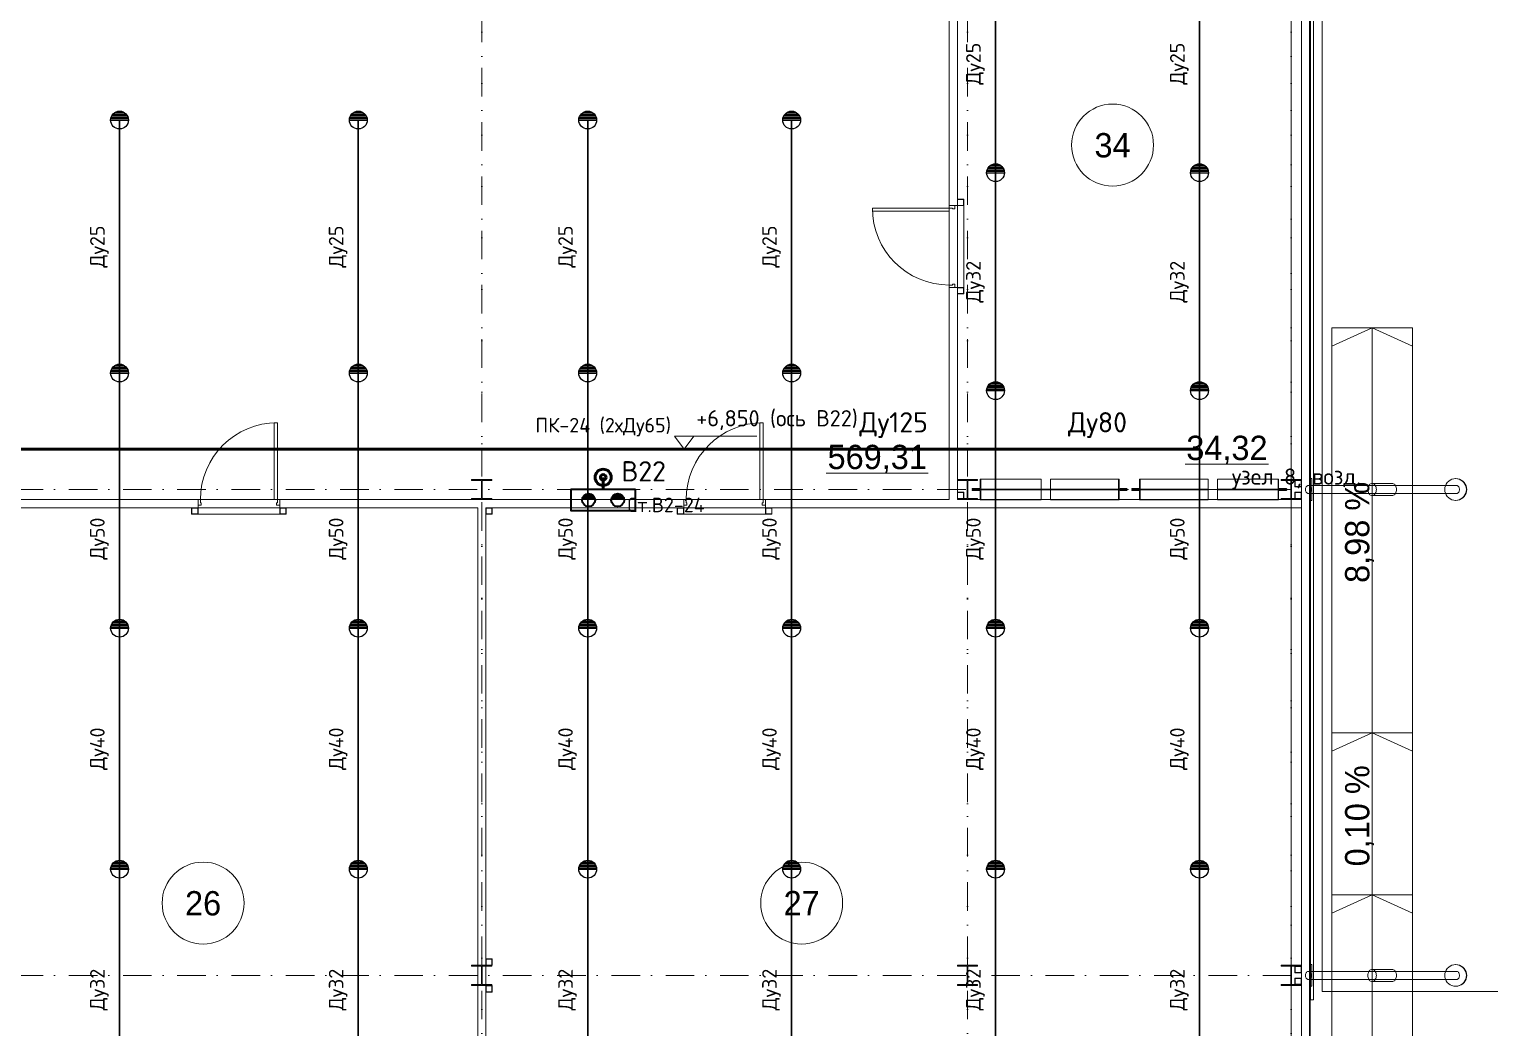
# Model space of a CAD drawing. Header units: millimetres. Extents: x 0 to 2118900, y -20000 to 84100.
# Drawn here: x 890410 to 908452, y 29354 to 41684 of the extents above; entities that cross this region are included whole.
import ezdxf
from ezdxf.enums import TextEntityAlignment as Align

# ---------------------------------------------------------------- set-up
doc = ezdxf.new("R2010")
doc.units = ezdxf.units.MM
doc.linetypes.add('Dot & Dashed', pattern=[670.277762, 352.777767, -176.388884, 0, -141.111112])
doc.linetypes.add('Крупный пунктир', pattern=[634.99999, 0, -634.99999])
for name, color, linetype, lineweight in [('АР_подоснова', 8, 'Continuous', 13), ('ПТ_В2', 3, 'Continuous', 50), ('ПТ_В22', 6, 'Continuous', 50), ('ПТ_В22_расп', 6, 'Continuous', 30), ('ПТ_оросители', 7, 'Continuous', 25), ('ПТ_ПК', 30, 'Continuous', 35), ('ПТ_текст', 7, 'Continuous', 18)]:
    doc.layers.add(name, color=color, linetype=linetype, lineweight=lineweight)
doc.styles.add('АР_текст_1', font='arial.ttf')
doc.styles.add('АР_текст_2', font='ARIALN.TTF')
doc.styles.add('ПТ', font='isocpeur.ttf')

# ---------------------------------------------------------------- blocks, each defined once
blk = doc.blocks.new('Перекрытие_1101', base_point=(98125, 40125))
at = {"color": 0, "linetype": 'Continuous', "lineweight": -2, "flags": 128}
blk.add_lwpolyline([(98125, 40125), (51875, 40125), (51875, 29425), (46123, 29425), (46123, 40125), (-125, 40125), (-125, -125), (46125, -125), (46125, 10575), (51875, 10575), (51875, -125), (98125, -125)], close=True, dxfattribs=at)
blk = doc.blocks.new('Стена_610', base_point=(88000, 11775))
at = {"color": 0, "linetype": 'Continuous', "lineweight": -2, "flags": 128}
for points in [[(87950, 11775), (87950, 6125)], [(88050, 6125), (88050, 11775)], [(87950, 6125), (88050, 6125)]]:
    blk.add_lwpolyline(points, dxfattribs=at)
blk = doc.blocks.new('Однопольная Дверь 270')
at = {"color": 0, "linetype": 'Continuous', "lineweight": -2}
for p, q in [((435, 0), (435, 950)), ((435, 950), (475, 950)), ((475, 950), (475, 0)), ((-475, 0), (-505, 0)), ((-505, 0), (-505, -70)), ((-505, 0), (-505, -70)), ((-505, 0), (-505, -70)), ((-475, -40), (-475, 0)), ((475, 0), (435, 0)), ((505, 0), (475, 0)), ((475, 0), (475, -40)), ((505, -70), (505, 0)), ((505, 0), (505, -70)), ((505, 0), (505, -70)), ((-505, -70), (-465, -70)), ((-505, -70), (-505, -100)), ((-465, -40), (-475, -40)), ((-465, -70), (-465, -40)), ((475, -40), (465, -40)), ((465, -40), (465, -70)), ((465, -70), (505, -70)), ((505, -70), (505, -100))]:
    blk.add_line(p, q, dxfattribs=at)
blk.add_arc((475, 0), 950, 90, 180, dxfattribs=at)
blk = doc.blocks.new('Стена_710', base_point=(93825, 28225))
at = {"color": 0, "linetype": 'Continuous', "lineweight": -2}
for p, q in [((93775, 28125), (93775, 28115)), ((93775, 28115), (93875, 28115)), ((93875, 28115), (93875, 28125)), ((93775, 25505), (93845, 25505)), ((93845, 25505), (93875, 25505)), ((93775, 24495), (93845, 24495)), ((93845, 24495), (93875, 24495)), ((93775, 15505), (93845, 15505)), ((93845, 15505), (93875, 15505)), ((93775, 14495), (93845, 14495)), ((93845, 14495), (93875, 14495))]:
    blk.add_line(p, q, dxfattribs=at)
at = {"color": 0, "linetype": 'Continuous', "lineweight": -2, "flags": 128}
for points in [[(93875, 28125), (93775, 28125)], [(93775, 28115), (93775, 25505)], [(93875, 25505), (93875, 28115)], [(93775, 24495), (93775, 15505)], [(93875, 20050), (93875, 24495)], [(93875, 15505), (93875, 19950)], [(93775, 14495), (93775, 11875)], [(93875, 11875), (93875, 14495)]]:
    blk.add_lwpolyline(points, dxfattribs=at)
at = {"color": 0, "linetype": 'Continuous', "lineweight": -2, "xscale": -1, "zscale": 1000, "rotation": 90}
blk.add_blockref('Однопольная Дверь 270', (93775, 25000), dxfattribs=at)
at = {"color": 0, "linetype": 'Continuous', "lineweight": -2, "zscale": 1000, "rotation": 90}
blk.add_blockref('Однопольная Дверь 270', (93775, 15000), dxfattribs=at)
blk = doc.blocks.new('Стена_420', base_point=(88000, 5875))
at = {"color": 0, "linetype": 'Continuous', "lineweight": -2, "flags": 128}
for points in [[(87950, 5875), (87950, 125)], [(88050, 5875), (87950, 5875)], [(88050, 125), (88050, 5875)], [(87950, 125), (88050, 125)]]:
    blk.add_lwpolyline(points, dxfattribs=at)
blk = doc.blocks.new('Конструктор Кровли 27')
at = {"color": 0, "linetype": 'Continuous', "lineweight": -2, "flags": 128}
blk.add_lwpolyline([(0, 46123), (0, 0), (40000, 0), (40000, 46125), (29425, 46125), (29425, 51875), (40000, 51875), (40000, 98000), (0, 98000), (0, 51875), (10575, 51875), (10575, 46123)], close=True, dxfattribs=at)
blk = doc.blocks.new('Колонна SHS ГК 271')
at = {"color": 0, "linetype": 'Continuous', "lineweight": -2}
for p, q in [((40, 40), (-40, 40)), ((-40, 40), (-40, -40)), ((-36.4, -36.4), (-36.4, 36.4)), ((-36.4, 36.4), (36.4, 36.4)), ((36.4, 36.4), (36.4, -36.4)), ((40, -40), (40, 40)), ((-40, -40), (40, -40)), ((36.4, -36.4), (-36.4, -36.4))]:
    blk.add_line(p, q, dxfattribs=at)
blk = doc.blocks.new('Труба Квадратного Сечения ГК SHS 270')
at = {"color": 0, "linetype": 'Continuous', "lineweight": -2}
for p, q in [((505, 40), (0, 40)), ((0, 40), (0, 0)), ((0, 0), (0, -40)), ((1010, 40), (505, 40)), ((1010, 0), (1010, 40)), ((1010, -40), (1010, 0)), ((0, -40), (505, -40)), ((505, -40), (1010, -40))]:
    blk.add_line(p, q, dxfattribs=at)
blk = doc.blocks.new('Кладовая_26_26', base_point=(84662, 6873))
at = {"color": 0, "linetype": 'Continuous', "lineweight": -2}
blk.add_line((86726, 341), (87755, 341), dxfattribs=at)
for start, end in [(0, 180), (180, 0)]:
    blk.add_arc((84558, 6893), 506, start, end, dxfattribs=at)
at = {"color": 0, "lineweight": -2, "style": 'АР_текст_1'}
for tag, p in [('ROOM_NUMBER', (84558, 6891)), ('ROOM_AREA', (87241, 540))]:
    blk.add_attdef(tag, text='', height=300, dxfattribs=at).set_placement(p, align=Align.MIDDLE_CENTER)
blk = doc.blocks.new('Кладовая_27_27', base_point=(92338, 6792))
at = {"color": 0, "linetype": 'Continuous', "lineweight": -2}
blk.add_line((96372, 260), (97600, 260), dxfattribs=at)
for start, end in [(0, 180), (180, 0)]:
    blk.add_arc((91952, 6893), 506, start, end, dxfattribs=at)
at = {"color": 0, "lineweight": -2, "style": 'АР_текст_1'}
for tag, p in [('ROOM_NUMBER', (91952, 6893)), ('ROOM_AREA', (96986, 460))]:
    blk.add_attdef(tag, text='', height=300, dxfattribs=at).set_placement(p, align=Align.MIDDLE_CENTER)
blk = doc.blocks.new('Техническое помещение_34_34', base_point=(95908, 16000))
at = {"color": 0, "linetype": 'Continuous', "lineweight": -2}
blk.add_line((96690, 12314), (97720, 12314), dxfattribs=at)
for start, end in [(0, 180), (180, 0)]:
    blk.add_arc((95792, 16253), 506, start, end, dxfattribs=at)
at = {"color": 0, "lineweight": -2, "style": 'АР_текст_1'}
for tag, p in [('ROOM_NUMBER', (95792, 16251)), ('ROOM_AREA', (97205, 12514))]:
    blk.add_attdef(tag, text='', height=300, dxfattribs=at).set_placement(p, align=Align.MIDDLE_CENTER)
blk = doc.blocks.new('Холл_37_39', base_point=(73310, 16745))
at = {"color": 0, "linetype": 'Continuous', "lineweight": -2}
blk.add_line((92256, 12203), (93514, 12203), dxfattribs=at)
at = {"color": 0, "lineweight": -2, "style": 'АР_текст_1'}
for tag, p in [('ROOM_NUMBER', (73310, 15496)), ('ROOM_AREA', (92885, 12402))]:
    blk.add_attdef(tag, text='', height=300, dxfattribs=at).set_placement(p, align=Align.MIDDLE_CENTER)
blk = doc.blocks.new('Морф_910')
at = {"color": 0, "linetype": 'Continuous', "lineweight": -2, "flags": 128}
for points in [[(95266, 12004), (94679, 12004)], [(94679, 12004), (94679, 11996)], [(94679, 11996), (95266, 11996)], [(95266, 11996), (95266, 12004)]]:
    blk.add_lwpolyline(points, dxfattribs=at)
blk = doc.blocks.new('Стена_701', base_point=(98225, 5997))
at = {"color": 0, "linetype": 'Continuous', "lineweight": -2, "flags": 128}
for points in [[(98225, 5997), (98225, -225)], [(98235, 5997), (98225, 5997)], [(98235, -225), (98235, 5997)], [(98225, -225), (98235, -225)]]:
    blk.add_lwpolyline(points, dxfattribs=at)
blk = doc.blocks.new('Стена_711', base_point=(98225, 5997))
at = {"color": 0, "linetype": 'Continuous', "lineweight": -2, "flags": 128}
for points in [[(98225, 5997), (98225, -235)], [(98235, 5997), (98225, 5997)], [(98235, -235), (98235, 5997)], [(98225, -235), (98235, -235)]]:
    blk.add_lwpolyline(points, dxfattribs=at)
blk = doc.blocks.new('Стена_720', base_point=(98225, 6002))
at = {"color": 0, "linetype": 'Continuous', "lineweight": -2, "flags": 128}
for points in [[(98235, 11998), (98225, 11998)], [(98225, 11998), (98225, 6002)], [(98235, 6002), (98235, 11998)], [(98225, 6002), (98235, 6002)]]:
    blk.add_lwpolyline(points, dxfattribs=at)
blk = doc.blocks.new('Стена_730', base_point=(98225, 6002))
at = {"color": 0, "linetype": 'Continuous', "lineweight": -2, "flags": 128}
for points in [[(98235, 11998), (98225, 11998)], [(98225, 11998), (98225, 6002)], [(98235, 6002), (98235, 11998)], [(98225, 6002), (98235, 6002)]]:
    blk.add_lwpolyline(points, dxfattribs=at)
blk = doc.blocks.new('Стена_740', base_point=(98225, 17998))
at = {"color": 0, "linetype": 'Continuous', "lineweight": -2, "flags": 128}
for points in [[(98225, 17998), (98225, 12002)], [(98235, 17998), (98225, 17998)], [(98235, 12002), (98235, 17998)], [(98225, 12002), (98235, 12002)]]:
    blk.add_lwpolyline(points, dxfattribs=at)
blk = doc.blocks.new('Стена_750', base_point=(98225, 17998))
at = {"color": 0, "linetype": 'Continuous', "lineweight": -2, "flags": 128}
for points in [[(98225, 17998), (98225, 12002)], [(98235, 17998), (98225, 17998)], [(98235, 12002), (98235, 17998)], [(98225, 12002), (98235, 12002)]]:
    blk.add_lwpolyline(points, dxfattribs=at)
blk = doc.blocks.new('Стена_840', base_point=(51775, 11775))
at = {"color": 0, "linetype": 'Continuous', "lineweight": -2}
for p, q in [((84495, 11875), (84495, 11805)), ((84495, 11805), (84495, 11775)), ((85505, 11875), (85505, 11805)), ((85505, 11805), (85505, 11775)), ((90495, 11875), (90495, 11805)), ((90495, 11805), (90495, 11775)), ((91505, 11875), (91505, 11805)), ((91505, 11805), (91505, 11775))]:
    blk.add_line(p, q, dxfattribs=at)
at = {"color": 0, "linetype": 'Continuous', "lineweight": -2, "flags": 128}
for points in [[(84495, 11875), (79505, 11875)], [(82050, 11775), (84495, 11775)], [(90495, 11875), (85505, 11875)], [(85505, 11775), (87950, 11775)], [(88050, 11775), (90495, 11775)], [(93775, 11875), (91505, 11875)], [(91505, 11775), (98125, 11775)], [(98125, 11875), (93875, 11875)]]:
    blk.add_lwpolyline(points, dxfattribs=at)
at = {"color": 0, "linetype": 'Continuous', "lineweight": -2, "zscale": 1000}
for p in [(85000, 11875), (91000, 11875)]:
    blk.add_blockref('Однопольная Дверь 270', p, dxfattribs=at)
blk = doc.blocks.new('Колонна Универсальная 270')
at = {"color": 0, "linetype": 'Continuous', "lineweight": -2}
for p, q in [((125, 125), (-125, 125)), ((-125, 125), (-125, 113)), ((-125, 113), (-4, 113)), ((-4, 113), (-4, -113)), ((4, -113), (4, 113)), ((4, 113), (125, 113)), ((125, 113), (125, 125)), ((-4, -113), (-125, -113)), ((-125, -113), (-125, -125)), ((-125, -125), (125, -125)), ((125, -113), (4, -113)), ((125, -125), (125, -113))]:
    blk.add_line(p, q, dxfattribs=at)
blk = doc.blocks.new('Двутавp К 26020-83 27_40')
at = {"color": 0, "linetype": 'Крупный пунктир', "lineweight": -2}
blk.add_line((0, 0), (39750, 0), dxfattribs=at)
blk = doc.blocks.new('Морф_511')
at = {"color": 0, "linetype": 'Continuous', "lineweight": -2, "flags": 128}
for points in [[(96128, 12127), (96126, 12123), (96126, 12025), (96123, 12016)], [(96133, 12129), (96131, 12129), (96128, 12127)], [(96133, 12004), (96133, 12129)], [(96133, 12129), (96973, 12129)], [(96973, 12004), (96973, 12129)], [(96031, 12010), (96029, 12006), (96029, 12004)], [(96029, 12004), (96133, 12004)], [(96123, 12016), (96115, 12012), (96034, 12012), (96031, 12010)], [(96133, 12004), (96973, 12004)]]:
    blk.add_lwpolyline(points, dxfattribs=at)
blk = doc.blocks.new('Морф_520')
at = {"color": 0, "linetype": 'Continuous', "lineweight": -2, "flags": 128}
for points in [[(97090, 12004), (97090, 12129)], [(97837, 12129), (97090, 12129)], [(97837, 12129), (97838, 12129), (97842, 12127)], [(97837, 12004), (97837, 12129)], [(97842, 12127), (97844, 12122), (97844, 12025), (97847, 12016)], [(97837, 12004), (97090, 12004)], [(97944, 12004), (97837, 12004)], [(97847, 12016), (97855, 12012), (97938, 12012), (97942, 12010)], [(97942, 12010), (97944, 12005), (97944, 12004)]]:
    blk.add_lwpolyline(points, dxfattribs=at)
blk = doc.blocks.new('Морф_530')
at = {"color": 0, "linetype": 'Continuous', "lineweight": -2, "flags": 128}
for points in [[(96029, 11996), (96133, 11996)], [(96031, 11990), (96029, 11995), (96029, 11996)], [(96123, 11984), (96115, 11988), (96034, 11988), (96031, 11990)], [(96128, 11873), (96126, 11878), (96126, 11975), (96123, 11984)], [(96133, 11996), (96973, 11996)], [(96133, 11996), (96133, 11871)], [(96973, 11996), (96973, 11871)], [(96133, 11871), (96131, 11871), (96128, 11873)], [(96133, 11871), (96973, 11871)]]:
    blk.add_lwpolyline(points, dxfattribs=at)
blk = doc.blocks.new('Морф_540')
at = {"color": 0, "linetype": 'Continuous', "lineweight": -2, "flags": 128}
for points in [[(97837, 11996), (97090, 11996)], [(97090, 11996), (97090, 11871)], [(97944, 11996), (97837, 11996)], [(97837, 11996), (97837, 11871)], [(97842, 11873), (97844, 11877), (97844, 11975), (97847, 11984)], [(97847, 11984), (97855, 11988), (97938, 11988), (97942, 11990)], [(97942, 11990), (97944, 11994), (97944, 11996)], [(97837, 11871), (97090, 11871)], [(97837, 11871), (97838, 11871), (97842, 11873)]]:
    blk.add_lwpolyline(points, dxfattribs=at)
blk = doc.blocks.new('Морф_550')
at = {"color": 0, "linetype": 'Continuous', "lineweight": -2, "flags": 128}
for points in [[(95027, 12004), (95027, 12129)], [(95867, 12129), (95027, 12129)], [(95867, 12004), (95867, 12129)], [(95867, 12129), (95869, 12129), (95872, 12127)], [(95872, 12127), (95874, 12123), (95874, 12025), (95877, 12016)], [(95867, 12004), (95027, 12004)], [(95971, 12004), (95867, 12004)], [(95877, 12016), (95885, 12012), (95966, 12012), (95969, 12010)], [(95969, 12010), (95971, 12006), (95971, 12004)]]:
    blk.add_lwpolyline(points, dxfattribs=at)
blk = doc.blocks.new('Морф_560')
at = {"color": 0, "linetype": 'Continuous', "lineweight": -2, "flags": 128}
for points in [[(94158, 12127), (94156, 12123), (94156, 12025), (94153, 12016)], [(94163, 12129), (94162, 12129), (94158, 12127)], [(94163, 12004), (94163, 12129)], [(94163, 12129), (94910, 12129)], [(94910, 12004), (94910, 12129)], [(94058, 12010), (94056, 12006), (94056, 12004)], [(94056, 12004), (94163, 12004)], [(94153, 12016), (94145, 12012), (94062, 12012), (94058, 12010)], [(94163, 12004), (94910, 12004)]]:
    blk.add_lwpolyline(points, dxfattribs=at)
blk = doc.blocks.new('Морф_570')
at = {"color": 0, "linetype": 'Continuous', "lineweight": -2, "flags": 128}
for points in [[(95867, 11996), (95027, 11996)], [(95027, 11996), (95027, 11871)], [(95867, 11996), (95867, 11871)], [(95971, 11996), (95867, 11996)], [(95872, 11873), (95874, 11878), (95874, 11975), (95877, 11984)], [(95877, 11984), (95885, 11988), (95966, 11988), (95969, 11990)], [(95969, 11990), (95971, 11995), (95971, 11996)], [(95867, 11871), (95027, 11871)], [(95867, 11871), (95869, 11871), (95872, 11873)]]:
    blk.add_lwpolyline(points, dxfattribs=at)
blk = doc.blocks.new('Морф_580')
at = {"color": 0, "linetype": 'Continuous', "lineweight": -2, "flags": 128}
for points in [[(94058, 11990), (94056, 11995), (94056, 11996)], [(94056, 11996), (94163, 11996)], [(94153, 11984), (94145, 11988), (94062, 11988), (94058, 11990)], [(94158, 11873), (94156, 11878), (94156, 11975), (94153, 11984)], [(94163, 11996), (94910, 11996)], [(94163, 11996), (94163, 11871)], [(94910, 11996), (94910, 11871)], [(94163, 11871), (94162, 11871), (94158, 11873)], [(94163, 11871), (94910, 11871)]]:
    blk.add_lwpolyline(points, dxfattribs=at)
blk = doc.blocks.new('Стена_980', base_point=(98125, 40125))
at = {"color": 0, "linetype": 'Continuous', "lineweight": -2, "flags": 128}
for points in [[(98225, -125), (98225, 40225)], [(98125, 19950), (98125, 11875)], [(98125, 11775), (98125, -125)]]:
    blk.add_lwpolyline(points, dxfattribs=at)
blk = doc.blocks.new('Стена_1030', base_point=(98235, 34200))
at = {"color": 0, "linetype": 'Continuous', "lineweight": -2}
blk.add_line((98236, 34200), (98236, 5700), dxfattribs=at)
at = {"color": 0, "linetype": 'Continuous', "lineweight": -2, "flags": 128}
for points in [[(98235, 34200), (98235, 5700)], [(98275, 5700), (98275, 34200)], [(98235, 5700), (98236, 5700)], [(98236, 5700), (98275, 5700)]]:
    blk.add_lwpolyline(points, dxfattribs=at)
blk = doc.blocks.new('Крыша_1', base_point=(0, 0))
at = {"color": 0, "linetype": 'Continuous', "lineweight": -2, "flags": 128}
blk.add_lwpolyline([(98000, 40000), (98000, 0)], dxfattribs=at)
blk = doc.blocks.new('Стандартный Маркер Сетки_41')
at = {"color": 0, "linetype": 'Dot & Dashed', "lineweight": -2}
blk.add_line((0, 0), (55187, 0), dxfattribs=at)
at = {"color": 0, "lineweight": -2, "style": 'АР_текст_1'}
blk.add_attdef('AC_MarkerText_1', text='', height=300, rotation=90, dxfattribs=at).set_placement((55368, -69), align=Align.TOP_CENTER)
blk = doc.blocks.new('Пандус Прямой 27_40')
at = {"color": 0, "linetype": 'Continuous', "lineweight": -2}
for p, q in [((0, -500), (0, 500)), ((0, 500), (12000, 500)), ((5000, 0), (4771, 500)), ((5000, 500), (5000, -500)), ((7000, 0), (6771, 500)), ((7000, 500), (7000, -500)), ((12000, 0), (11771, 500)), ((12000, -500), (12000, 500)), ((0, 0), (12000, 0)), ((4771, -500), (5000, 0)), ((6771, -500), (7000, 0)), ((11771, -500), (12000, 0)), ((0, -500), (12000, -500))]:
    blk.add_line(p, q, dxfattribs=at)
at = {"color": 0, "linetype": 'Continuous', "lineweight": -2, "flags": 128}
blk.add_lwpolyline([(42, 0, 1), (-42, 0, 1)], format="xyb", close=True, dxfattribs=at)
at = {"color": 0, "linetype": 'Continuous', "lineweight": -2, "style": 'АР_текст_2'}
for tag, p in [('transitionPercentageLower_0', (2500, 159)), ('ac_bottomlevel', (6000, 159)), ('transitionPercentageLower_1', (9500, 159))]:
    blk.add_attdef(tag, text='', height=300, dxfattribs=at).set_placement(p, align=Align.MIDDLE_CENTER)
blk = doc.blocks.new('Лист Профилированный 27_2')
at = {"color": 0, "linetype": 'Continuous', "lineweight": -2, "flags": 128}
blk.add_lwpolyline([(0, 200), (0, 0), (28400, 0), (28400, 200), (28400, 2595), (28400, 2795), (0, 2795), (0, 2595)], close=True, dxfattribs=at)
blk = doc.blocks.new('Цилиндр 27')
at = {"color": 0, "linetype": 'Continuous', "lineweight": -2}
for p, q in [((-33, 17), (-35, 9)), ((-35, 9), (-35, 0)), ((-35, 0), (-35, -9)), ((-31, 25), (-33, 17)), ((-27, 32), (-31, 25)), ((-23, 38), (-27, 32)), ((-18, 43), (-23, 38)), ((-12, 47), (-18, 43)), ((-6, 49), (-12, 47)), ((0, 50), (-6, 49)), ((0, 50), (1831, 50)), ((1798, 17), (1796, 9)), ((1796, 9), (1796, 0)), ((1796, 0), (1796, -9)), ((1801, 25), (1798, 17)), ((1804, 32), (1801, 25)), ((1809, 38), (1804, 32)), ((1814, 43), (1809, 38)), ((1819, 47), (1814, 43)), ((1825, 49), (1819, 47)), ((1831, 50), (1825, 49)), ((1837, 49), (1831, 50)), ((1843, 47), (1837, 49)), ((1849, 43), (1843, 47)), ((1854, 38), (1849, 43)), ((1858, 32), (1854, 38)), ((1862, 25), (1858, 32)), ((1865, 17), (1862, 25)), ((1866, 9), (1865, 17)), ((1867, 0), (1866, 9)), ((1866, -9), (1867, 0)), ((-35, -9), (-33, -17)), ((-33, -17), (-31, -25)), ((-31, -25), (-27, -32)), ((-27, -32), (-23, -38)), ((-23, -38), (-18, -43)), ((-18, -43), (-12, -47)), ((-12, -47), (-6, -49)), ((-6, -49), (0, -50)), ((0, -50), (1831, -50)), ((1796, -9), (1798, -17)), ((1798, -17), (1801, -25)), ((1801, -25), (1804, -32)), ((1804, -32), (1809, -38)), ((1809, -38), (1814, -43)), ((1814, -43), (1819, -47)), ((1819, -47), (1825, -49)), ((1825, -49), (1831, -50)), ((1831, -50), (1837, -49)), ((1837, -49), (1843, -47)), ((1843, -47), (1849, -43)), ((1849, -43), (1854, -38)), ((1854, -38), (1858, -32)), ((1858, -32), (1862, -25)), ((1862, -25), (1865, -17)), ((1865, -17), (1866, -9))]:
    blk.add_line(p, q, dxfattribs=at)
blk = doc.blocks.new('Цилиндр 27_2')
at = {"color": 0, "linetype": 'Continuous', "lineweight": -2}
for p, q in [((-132, 23), (-134, 0)), ((-126, 46), (-132, 23)), ((-128, 23), (-130, 0)), ((-122, 46), (-128, 23)), ((-116, 67), (-126, 46)), ((-112, 67), (-122, 46)), ((-102, 86), (-116, 67)), ((-99, 86), (-112, 67)), ((-86, 102), (-102, 86)), ((-82, 102), (-99, 86)), ((-67, 116), (-86, 102)), ((-63, 116), (-82, 102)), ((-46, 126), (-67, 116)), ((-42, 126), (-63, 116)), ((-23, 132), (-46, 126)), ((-20, 132), (-42, 126)), ((0, 134), (-23, 132)), ((3, 134), (-20, 132)), ((0, 134), (3, 134)), ((27, 132), (3, 134)), ((49, 126), (27, 132)), ((70, 116), (49, 126)), ((89, 102), (70, 116)), ((106, 86), (89, 102)), ((119, 67), (106, 86)), ((129, 46), (119, 67)), ((135, 23), (129, 46)), ((137, 0), (135, 23)), ((135, -23), (137, 0)), ((-134, 0), (-132, -23)), ((-132, -23), (-126, -46)), ((-130, 0), (-128, -23)), ((-128, -23), (-122, -46)), ((-126, -46), (-116, -67)), ((-122, -46), (-112, -67)), ((-116, -67), (-102, -86)), ((-112, -67), (-99, -86)), ((-102, -86), (-86, -102)), ((-99, -86), (-82, -102)), ((-86, -102), (-67, -116)), ((-82, -102), (-63, -116)), ((-67, -116), (-46, -126)), ((-63, -116), (-42, -126)), ((-46, -126), (-23, -132)), ((-42, -126), (-20, -132)), ((-23, -132), (0, -134)), ((-20, -132), (3, -134)), ((0, -134), (3, -134)), ((3, -134), (27, -132)), ((27, -132), (49, -126)), ((49, -126), (70, -116)), ((70, -116), (89, -102)), ((89, -102), (106, -86)), ((106, -86), (119, -67)), ((119, -67), (129, -46)), ((129, -46), (135, -23))]:
    blk.add_line(p, q, dxfattribs=at)
blk = doc.blocks.new('Цилиндр 27_3')
at = {"color": 0, "linetype": 'Continuous', "lineweight": -2}
for p, q in [((0, 134), (0, 132)), ((0, 134), (30, 134)), ((0, 132), (0, 126)), ((0, 126), (0, 116)), ((0, 116), (0, 102)), ((0, 102), (0, 86)), ((0, 86), (0, 67)), ((0, 67), (0, 46)), ((0, 46), (0, 23)), ((0, 23), (0, 0)), ((0, 0), (0, -23)), ((30, 134), (30, 132)), ((30, 132), (30, 126)), ((30, 126), (30, 116)), ((30, 116), (30, 102)), ((30, 102), (30, 86)), ((30, 86), (30, 67)), ((30, 67), (30, 46)), ((30, 46), (30, 23)), ((30, 23), (30, 0)), ((30, 0), (30, -23)), ((0, -23), (0, -46)), ((0, -46), (0, -67)), ((0, -67), (0, -86)), ((0, -86), (0, -102)), ((0, -102), (0, -116)), ((0, -116), (0, -126)), ((0, -126), (0, -132)), ((0, -132), (0, -134)), ((0, -134), (30, -134)), ((30, -23), (30, -46)), ((30, -46), (30, -67)), ((30, -67), (30, -86)), ((30, -86), (30, -102)), ((30, -102), (30, -116)), ((30, -116), (30, -126)), ((30, -126), (30, -132)), ((30, -132), (30, -134))]:
    blk.add_line(p, q, dxfattribs=at)
blk = doc.blocks.new('Цилиндр 27_4')
at = {"color": 0, "linetype": 'Continuous', "lineweight": -2}
for p, q in [((-52, 13), (-53, 0)), ((-53, 0), (-52, -13)), ((-50, 26), (-52, 13)), ((-46, 37), (-50, 26)), ((-41, 48), (-46, 37)), ((-34, 57), (-41, 48)), ((-27, 65), (-34, 57)), ((-18, 70), (-27, 65)), ((-9, 74), (-18, 70)), ((0, 75), (-9, 74)), ((0, 75), (248, 75)), ((196, 13), (195, 0)), ((195, 0), (196, -13)), ((198, 26), (196, 13)), ((202, 37), (198, 26)), ((208, 48), (202, 37)), ((214, 57), (208, 48)), ((222, 65), (214, 57)), ((230, 70), (222, 65)), ((239, 74), (230, 70)), ((248, 75), (239, 74)), ((257, 74), (248, 75)), ((266, 70), (257, 74)), ((275, 65), (266, 70)), ((282, 57), (275, 65)), ((289, 48), (282, 57)), ((294, 37), (289, 48)), ((298, 26), (294, 37)), ((300, 13), (298, 26)), ((301, 0), (300, 13)), ((300, -13), (301, 0)), ((-52, -13), (-50, -26)), ((-50, -26), (-46, -37)), ((-46, -37), (-41, -48)), ((-41, -48), (-34, -57)), ((-34, -57), (-27, -65)), ((-27, -65), (-18, -70)), ((-18, -70), (-9, -74)), ((-9, -74), (0, -75)), ((0, -75), (248, -75)), ((196, -13), (198, -26)), ((198, -26), (202, -37)), ((202, -37), (208, -48)), ((208, -48), (214, -57)), ((214, -57), (222, -65)), ((222, -65), (230, -70)), ((230, -70), (239, -74)), ((239, -74), (248, -75)), ((248, -75), (257, -74)), ((257, -74), (266, -70)), ((266, -70), (275, -65)), ((275, -65), (282, -57)), ((282, -57), (289, -48)), ((289, -48), (294, -37)), ((294, -37), (298, -26)), ((298, -26), (300, -13))]:
    blk.add_line(p, q, dxfattribs=at)
blk = doc.blocks.new('AR_F2')
at = {"layer": 'АР_подоснова', "linetype": 'Dot & Dashed'}
for p, q in [((98000, 12000), (-4800, 12000)), ((98000, 6000), (-4800, 6000))]:
    blk.add_line(p, q, dxfattribs=at)
at = {"layer": 'АР_подоснова', "linetype": 'Continuous', "flags": 128}
for points in [[(93775, 11875), (93775, 28125), (51875, 28125), (51875, 11875)], [(98125, 11875), (98125, 19950), (93875, 19950), (93875, 11875)], [(87950, 11775), (82050, 11775), (82050, -125), (87950, -125)], [(98125, 11775), (88050, 11775), (88050, -125), (98125, -125)]]:
    blk.add_lwpolyline(points, close=True, dxfattribs=at)
at = {"layer": 'АР_подоснова', "linetype": 'Continuous'}
for name, p in [('Перекрытие_1101', (98125, 40125)), ('Крыша_1', (0, 0)), ('Морф_560', (0, 0)), ('Морф_550', (0, 0)), ('Морф_511', (0, 0)), ('Морф_520', (0, 0)), ('Морф_580', (0, 0)), ('Морф_910', (0, 0)), ('Морф_570', (0, 0)), ('Морф_530', (0, 0)), ('Морф_540', (0, 0))]:
    blk.add_blockref(name, p, dxfattribs=at)
at = {"layer": 'АР_подоснова'}
for name, p in [('Стена_980', (98125, 40125)), ('Стена_1030', (98235, 34200)), ('Стена_710', (93825, 28225)), ('Стена_740', (98225, 17998)), ('Стена_750', (98225, 17998)), ('Стена_840', (51775, 11775)), ('Стена_720', (98225, 6002)), ('Стена_730', (98225, 6002)), ('Стена_610', (88000, 11775)), ('Стена_701', (98225, 5997)), ('Стена_711', (98225, 5997)), ('Стена_420', (88000, 5875))]:
    blk.add_blockref(name, p, dxfattribs=at)
at = {"layer": 'АР_подоснова', "linetype": 'Continuous', "zscale": 1000}
for name, p, rotation in [('Конструктор Кровли 27', (0, 40000), 270), ('Стандартный Маркер Сетки_41', (88000, 40000), 270), ('Двутавp К 26020-83 27_40', (88000, 39875), 270), ('Стандартный Маркер Сетки_41', (94000, 40000), 270), ('Двутавp К 26020-83 27_40', (94000, 39875), 270), ('Стандартный Маркер Сетки_41', (98000, 40000), 270), ('Двутавp К 26020-83 27_40', (98000, 39875), 270), ('Колонна Универсальная 270', (88000, 12000), 180), ('Колонна Универсальная 270', (94000, 12000), 180), ('Колонна Универсальная 270', (98000, 12000), 180), ('Колонна SHS ГК 271', (98085, 12073), 180), ('Колонна SHS ГК 271', (93915, 11927), 180), ('Колонна SHS ГК 271', (98085, 11927), 180), ('Колонна SHS ГК 271', (88090, 11735), 180), ('Колонна SHS ГК 271', (88090, 6165), 180), ('Колонна SHS ГК 271', (98085, 6073), 180), ('Колонна SHS ГК 271', (98085, 5927), 180), ('Колонна SHS ГК 271', (88090, 5835), 180)]:
    blk.add_blockref(name, p, dxfattribs=dict(at, rotation=rotation))
at = {"layer": 'АР_подоснова', "linetype": 'Continuous', "xscale": -1, "zscale": 1000}
for name, p, rotation in [('Лист Профилированный 27_2', (101175, 34200), 90), ('Колонна SHS ГК 271', (93915, 15545), 270), ('Труба Квадратного Сечения ГК SHS 270', (93915, 14495), 270), ('Колонна SHS ГК 271', (93915, 14455), 270), ('Колонна SHS ГК 271', (84455, 11735), 180), ('Труба Квадратного Сечения ГК SHS 270', (84495, 11735), 180), ('Колонна SHS ГК 271', (85545, 11735), 180), ('Колонна SHS ГК 271', (90455, 11735), 180), ('Труба Квадратного Сечения ГК SHS 270', (90495, 11735), 180), ('Колонна SHS ГК 271', (91545, 11735), 180)]:
    blk.add_blockref(name, p, dxfattribs=dict(at, rotation=rotation))
at = {"layer": 'АР_подоснова', "linetype": 'Continuous'}
ref = blk.add_blockref('Техническое помещение_34_34', (95908, 16000), dxfattribs=at)
ref.add_attrib('ROOM_NUMBER', '34', dxfattribs={"layer": '0', "color": 0, "lineweight": 9, "height": 300}).set_placement((95792, 16251), align=Align.MIDDLE_CENTER)
ref.add_attrib('ROOM_AREA', '34,32', dxfattribs={"layer": '0', "color": 0, "lineweight": 9, "height": 300}).set_placement((97205, 12514), align=Align.MIDDLE_CENTER)
ref = blk.add_blockref('Холл_37_39', (73310, 16745), dxfattribs=at)
ref.add_attrib('ROOM_AREA', '569,31', dxfattribs={"layer": '0', "color": 0, "lineweight": 9, "height": 300}).set_placement((92885, 12402), align=Align.MIDDLE_CENTER)
ref = blk.add_blockref('Пандус Прямой 27_40', (98999, 1997), dxfattribs=dict(at, zscale=1000, rotation=90))
ref.add_attrib('ac_bottomlevel', '0,10 %', dxfattribs={"layer": '0', "color": 0, "linetype": 'Continuous', "lineweight": 25, "height": 300, "rotation": 90}).set_placement((98814, 7971), align=Align.MIDDLE_CENTER)
ref.add_attrib('transitionPercentageLower', '8,98 %', dxfattribs={"layer": '0', "color": 0, "linetype": 'Continuous', "lineweight": 25, "height": 300, "rotation": 90}).set_placement((98814, 4471), align=Align.MIDDLE_CENTER)
ref.add_attrib('transitionPercentageLower_1', '8,98 %', dxfattribs={"layer": '0', "color": 0, "linetype": 'Continuous', "lineweight": 25, "height": 300, "rotation": 90}).set_placement((98814, 11471), align=Align.MIDDLE_CENTER)
at = {"layer": 'АР_подоснова', "linetype": 'Continuous', "xscale": -1, "zscale": 1000}
for name, p in [('Цилиндр 27_3', (98255, 12000)), ('Цилиндр 27_2', (100033, 12000)), ('Цилиндр 27', (100042, 12000)), ('Цилиндр 27_4', (99246, 12000)), ('Колонна Универсальная 270', (88000, 6000)), ('Колонна Универсальная 270', (94000, 6000)), ('Колонна Универсальная 270', (98000, 6000)), ('Цилиндр 27', (100042, 6000)), ('Цилиндр 27_3', (98255, 6000)), ('Цилиндр 27_4', (99246, 6000)), ('Цилиндр 27_2', (100033, 6000))]:
    blk.add_blockref(name, p, dxfattribs=at)
at = {"layer": 'АР_подоснова', "linetype": 'Continuous'}
ref = blk.add_blockref('Кладовая_26_26', (84662, 6873), dxfattribs=at)
ref.add_attrib('ROOM_NUMBER', '26', dxfattribs={"layer": '0', "color": 0, "lineweight": 9, "height": 300}).set_placement((84558, 6891), align=Align.MIDDLE_CENTER)
ref.add_attrib('ROOM_AREA', '70,21', dxfattribs={"layer": '0', "color": 0, "lineweight": 9, "height": 300}).set_placement((87241, 540), align=Align.MIDDLE_CENTER)
ref = blk.add_blockref('Кладовая_27_27', (92338, 6792), dxfattribs=at)
ref.add_attrib('ROOM_NUMBER', '27', dxfattribs={"layer": '0', "color": 0, "lineweight": 9, "height": 300}).set_placement((91952, 6893), align=Align.MIDDLE_CENTER)
ref.add_attrib('ROOM_AREA', '119,89', dxfattribs={"layer": '0', "color": 0, "lineweight": 9, "height": 300}).set_placement((96986, 460), align=Align.MIDDLE_CENTER)
blk = doc.blocks.new('SPR_UP')
for p, q in [((-1.1, 0), (1.1, 0)), ((-1.08, 0.18), (1.08, 0.18)), ((-1.04, 0.37), (1.04, 0.37)), ((-0.95, 0.55), (0.95, 0.55)), ((-0.82, 0.73), (0.82, 0.73)), ((-0.61, 0.92), (0.61, 0.92))]:
    blk.add_line(p, q)
blk.add_circle((0, 0), 1.1)
blk = doc.blocks.new('RISER')
for radius in [1, 0.35]:
    blk.add_circle((0, 0), radius)
blk = doc.blocks.new('PK2')
h = blk.add_hatch(color=7)
h.dxf.hatch_style = 1
h.paths.add_polyline_path([(-2.6, 1.3, 1), (-1, 1.3)])
h = blk.add_hatch(color=7)
h.dxf.hatch_style = 1
h.paths.add_polyline_path([(1, 1.3, 1), (2.6, 1.3)])
blk.add_lwpolyline([(-4, 0), (4, 0), (4, 2.6), (-4, 2.6)], close=True)
for centre in [(-1.8, 1.3), (1.8, 1.3)]:
    blk.add_circle(centre, 0.8)
blk = doc.blocks.new('ELEV')
blk.add_line((0, 1.6), (9, 1.6))
blk.add_lwpolyline([(0, 0), (-1.2, 1.6), (1.2, 1.6)], close=True)

msp = doc.modelspace()

# ---------------------------------------------------------------- linework, layer by layer
at = {"layer": 'ПТ_В2'}
msp.add_line((897500, 36150), (897500, 36000), dxfattribs=at)
at = {"layer": 'ПТ_В22'}
for p, q in [((888476, 36500), (891526, 36500)), ((891526, 36500), (894475, 36500)), ((894475, 36500), (897309, 36500)), ((897309, 36500), (899828, 36500)), ((899828, 36500), (902347, 36500)), ((902347, 36500), (904866, 36500))]:
    msp.add_line(p, q, dxfattribs=at)
at = {"layer": 'ПТ_В22_расп'}
for p, q in [((902347, 39912), (902347, 42604)), ((904866, 39912), (904866, 42604)), ((891526, 37438), (891526, 40562)), ((894475, 37438), (894475, 40562)), ((897309, 37438), (897309, 40562)), ((899828, 37438), (899828, 40562)), ((902347, 37221), (902347, 39912)), ((904866, 37221), (904866, 39912)), ((891526, 36500), (891526, 37438)), ((894475, 36500), (894475, 37438)), ((897309, 36500), (897309, 37438)), ((899828, 36500), (899828, 37438)), ((902347, 36500), (902347, 37221)), ((904866, 36500), (904866, 37221)), ((891526, 36500), (891526, 34288)), ((894475, 36500), (894475, 34288)), ((897309, 36500), (897309, 34288)), ((899828, 36500), (899828, 34288)), ((902347, 36500), (902347, 34288)), ((904866, 36500), (904866, 34288)), ((891526, 34288), (891526, 31312)), ((894475, 34288), (894475, 31312)), ((897309, 34288), (897309, 31312)), ((899828, 34288), (899828, 31312)), ((902347, 34288), (902347, 31312)), ((904866, 34288), (904866, 31312)), ((891526, 31312), (891526, 28338)), ((894475, 31312), (894475, 28338)), ((897309, 31312), (897309, 28338)), ((899828, 31312), (899828, 28338)), ((902347, 31312), (902347, 28338)), ((904866, 31312), (904866, 28338))]:
    msp.add_line(p, q, dxfattribs=at)

# ---------------------------------------------------------------- block references
at = {"layer": 'АР_подоснова'}
msp.add_blockref('AR_F2', (808000, 24000), dxfattribs=at)
at = {"layer": 'ПТ_В2', "xscale": 100, "yscale": 100}
msp.add_blockref('RISER', (897500, 36150), dxfattribs=at)
at = {"layer": 'ПТ_оросители', "xscale": 100, "yscale": 100}
for p in [(891526, 40562), (894475, 40562), (897309, 40562), (899828, 40562), (902347, 39912), (904866, 39912), (891526, 37438), (894475, 37438), (897309, 37438), (899828, 37438), (902347, 37221), (904866, 37221), (891526, 34288), (894475, 34288), (897309, 34288), (899828, 34288), (902347, 34288), (904866, 34288), (891526, 31312), (894475, 31312), (897309, 31312), (899828, 31312), (902347, 31312), (904866, 31312)]:
    msp.add_blockref('SPR_UP', p, dxfattribs=at)
at = {"layer": 'ПТ_ПК', "xscale": 100, "yscale": 100, "rotation": 180}
msp.add_blockref('PK2', (897500, 36000), dxfattribs=at)
at = {"layer": 'ПТ_текст', "xscale": 100, "yscale": 100}
msp.add_blockref('ELEV', (898500, 36500), dxfattribs=at)

# ---------------------------------------------------------------- texts
at = {"layer": 'ПТ_текст', "style": 'ПТ'}
for s, p in [('Ду25', (902217, 41258)), ('Ду25', (904736, 41258)), ('Ду25', (891396, 39000)), ('Ду25', (894345, 39000)), ('Ду25', (897179, 39000)), ('Ду25', (899698, 39000)), ('Ду32', (902217, 38566.5)), ('Ду32', (904736, 38566.5)), ('Ду50', (891396, 35394)), ('Ду50', (894345, 35394)), ('Ду50', (897179, 35394)), ('Ду50', (899698, 35394)), ('Ду50', (902217, 35394)), ('Ду50', (904736, 35394)), ('Ду40', (891396, 32800)), ('Ду40', (894345, 32800)), ('Ду40', (897179, 32800)), ('Ду40', (899698, 32800)), ('Ду40', (902217, 32800)), ('Ду40', (904736, 32800)), ('Ду32', (891396, 29825)), ('Ду32', (894345, 29825)), ('Ду32', (897179, 29825)), ('Ду32', (899698, 29825)), ('Ду32', (902217, 29825)), ('Ду32', (904736, 29825))]:
    msp.add_text(s, height=180, rotation=90, dxfattribs=at).set_placement(p, align=Align.BOTTOM_CENTER)
for s, p in [('+6,850 (ось В22)', (898650, 36720)), ('узел 8, возд.', (905266, 36000))]:
    msp.add_text(s, height=200, dxfattribs=at).set_placement(p, align=Align.BOTTOM_LEFT)
for s, height, p in [('ПК-24 (2хДу65)', 180, (897500, 36650)), ('Ду125', 250, (901087.5, 36630)), ('Ду80', 250, (903606.5, 36630))]:
    msp.add_text(s, height=height, dxfattribs=at).set_placement(p, align=Align.BOTTOM_CENTER)
msp.add_text('В22', height=250, dxfattribs=at).set_placement((898000, 36350), align=Align.TOP_CENTER)
msp.add_text('Ст.В2-24', height=180, dxfattribs=at).set_placement((897800, 35900), align=Align.TOP_LEFT)

doc.saveas('drawing.dxf')
